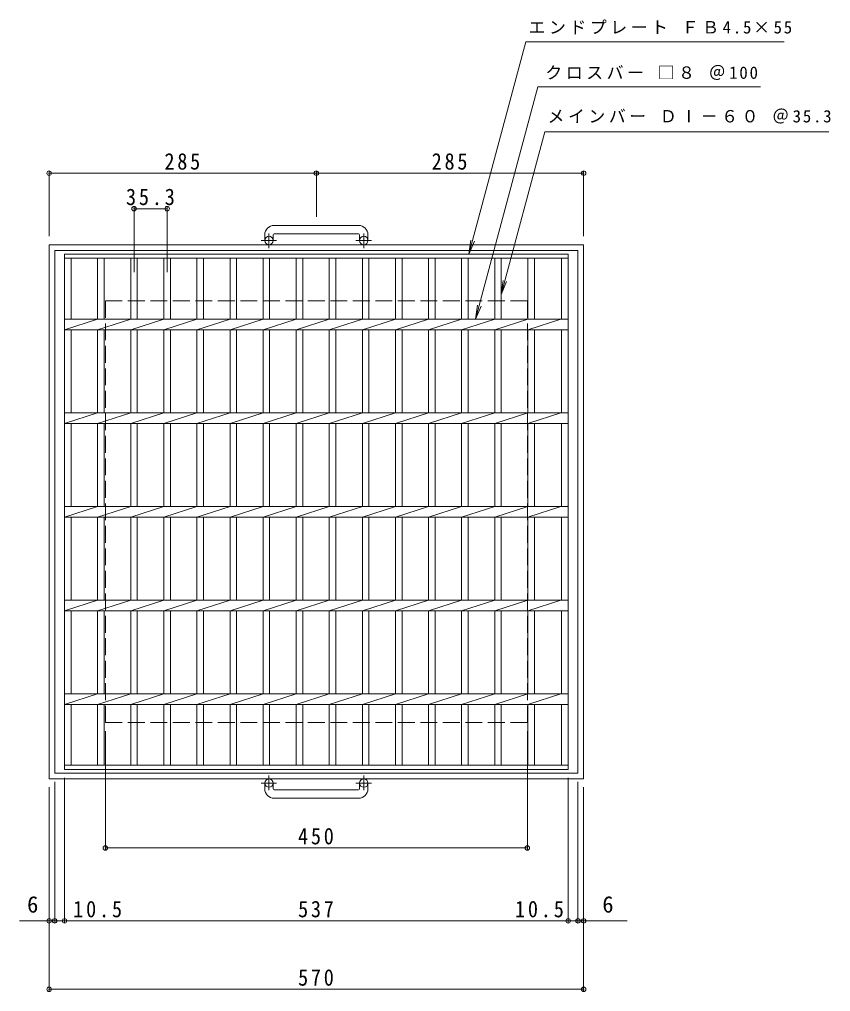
# Model space of a CAD drawing. Units: millimetres at full size, sheet at 1:6; details may follow other scales. Extents: x -727 to 1035, y -821 to 2982.
# Drawn here: x -727 to 138, y -220 to 817 of the extents above; entities that cross this region are included whole.
import ezdxf
from ezdxf.enums import TextEntityAlignment as Align

# ---------------------------------------------------------------- set-up
doc = ezdxf.new("R2010")
doc.units = ezdxf.units.MM
doc.header["$LTSCALE"] = 6
doc.header["$PDMODE"] = 32
doc.header["$PDSIZE"] = 4.8
doc.linetypes.add('CHAIN1', pattern=[8, 5, -1, 1, -1])
doc.linetypes.add('DASHED3', pattern=[4, 3, -1])
for name, color, linetype, lineweight in [('A-1_ピット', 2, 'Continuous', 9), ('A-2_蓋', 3, 'Continuous', 9), ('A-4_寸法', 7, 'Continuous', 9), ('A-5_仕様文', 7, 'Continuous', 9)]:
    doc.layers.add(name, color=color, linetype=linetype, lineweight=lineweight)
doc.styles.add('ＭＳ ゴシック', font='')
doc.styles.get('ＭＳ ゴシック').set_extended_font_data('MS Gothic')

msp = doc.modelspace()

# ---------------------------------------------------------------- linework, layer by layer
at = {"layer": 'A-1_ピット'}
for p, q in [((-365.48, 597.346), (-455.48, 597.346)), ((-465.48, 587.346), (-465.48, 581.246)), ((-456.48, 587.346), (-456.48, 581.246)), ((-455.48, 588.346), (-365.48, 588.346)), ((-364.48, 587.346), (-364.48, 581.246)), ((-355.48, 587.346), (-355.48, 581.246)), ((-695.48, 576.746), (-695.48, 6.746)), ((-695.48, 576.746), (-125.48, 576.746)), ((-689.48, 570.746), (-689.48, 12.746)), ((-689.48, 570.746), (-131.48, 570.746)), ((-131.48, 12.746), (-131.48, 570.746)), ((-125.48, 6.746), (-125.48, 576.746)), ((-689.48, 12.746), (-131.48, 12.746)), ((-695.48, 6.746), (-125.48, 6.746)), ((-465.48, -3.855), (-465.48, 2.246)), ((-456.48, -3.855), (-456.48, 2.246)), ((-364.48, -3.855), (-364.48, 2.246)), ((-355.48, -3.855), (-355.48, 2.246)), ((-455.48, -4.855), (-365.48, -4.855)), ((-365.48, -13.854), (-455.48, -13.854))]:
    msp.add_line(p, q, dxfattribs=at)
at = {"layer": 'A-1_ピット', "linetype": 'CHAIN1'}
for p, q in [((-452.817, 581.246), (-469.224, 581.246)), ((-460.98, 573.139), (-460.98, 588.737)), ((-351.817, 581.246), (-368.224, 581.246)), ((-359.98, 573.139), (-359.98, 588.737)), ((-452.817, 2.246), (-469.224, 2.246)), ((-460.98, 10.352), (-460.98, -5.244)), ((-351.817, 2.246), (-368.224, 2.246)), ((-359.98, 10.352), (-359.98, -5.244))]:
    msp.add_line(p, q, dxfattribs=at)
at = {"layer": 'A-1_ピット', "linetype": 'DASHED3'}
for p, q in [((-635.48, 516.747), (-635.48, 66.746)), ((-635.48, 516.747), (-185.48, 516.747)), ((-185.48, 66.746), (-185.48, 516.747)), ((-635.48, 66.746), (-185.48, 66.746))]:
    msp.add_line(p, q, dxfattribs=at)
at = {"layer": 'A-1_ピット'}
for centre in [(-460.98, 581.246), (-359.98, 581.246), (-460.98, 2.246), (-359.98, 2.246)]:
    msp.add_circle(centre, 4.5, dxfattribs=at)
for centre, radius, start, end in [((-455.48, 587.346), 10, 90, 180), ((-365.48, 587.346), 10, 0, 90), ((-455.48, 587.346), 1, 90, 180), ((-365.48, 587.346), 1, 0, 90), ((-455.48, -3.855), 10, 180, 270), ((-455.48, -3.855), 1, 180, 270), ((-365.48, -3.855), 10, 270, 0), ((-365.48, -3.855), 1, 270, 0)]:
    msp.add_arc(centre, radius, start, end, dxfattribs=at)
at = {"layer": 'A-2_蓋'}
for p, q in [((-678.98, 562.246), (-141.98, 562.246)), ((-671.98, 497.403), (-671.98, 562.246)), ((-643.694, 497.403), (-643.694, 562.246)), ((-636.694, 497.403), (-636.694, 562.246)), ((-608.409, 497.403), (-608.409, 562.246)), ((-601.409, 497.403), (-601.409, 562.246)), ((-573.123, 497.403), (-573.123, 562.246)), ((-566.123, 497.403), (-566.123, 562.246)), ((-537.837, 497.403), (-537.837, 562.246)), ((-530.837, 497.403), (-530.837, 562.246)), ((-502.551, 497.403), (-502.551, 562.246)), ((-495.551, 497.403), (-495.551, 562.246)), ((-467.266, 497.403), (-467.266, 562.246)), ((-460.266, 497.403), (-460.266, 562.246)), ((-431.98, 497.403), (-431.98, 562.246)), ((-424.98, 497.403), (-424.98, 562.246)), ((-396.694, 497.403), (-396.694, 562.246)), ((-389.694, 497.403), (-389.694, 562.246)), ((-361.409, 497.403), (-361.409, 562.246)), ((-354.409, 497.403), (-354.409, 562.246)), ((-326.123, 497.403), (-326.123, 562.246)), ((-319.123, 497.403), (-319.123, 562.246)), ((-290.837, 497.403), (-290.837, 562.246)), ((-283.837, 497.403), (-283.837, 562.246)), ((-255.551, 497.403), (-255.551, 562.246)), ((-248.551, 497.403), (-248.551, 562.246)), ((-220.266, 497.403), (-220.266, 562.246)), ((-213.266, 497.403), (-213.266, 562.246)), ((-184.98, 497.403), (-184.98, 562.246)), ((-177.98, 497.403), (-177.98, 562.246)), ((-148.98, 497.403), (-148.98, 562.246)), ((-141.98, 497.403), (-678.98, 497.403)), ((-678.98, 486.089), (-643.694, 497.403)), ((-643.694, 486.089), (-608.409, 497.403)), ((-608.409, 486.089), (-573.123, 497.403)), ((-573.123, 486.089), (-537.837, 497.403)), ((-537.837, 486.089), (-502.551, 497.403)), ((-502.551, 486.089), (-467.266, 497.403)), ((-467.266, 486.089), (-431.98, 497.403)), ((-431.98, 486.089), (-396.694, 497.403)), ((-396.694, 486.089), (-361.409, 497.403)), ((-361.409, 486.089), (-326.123, 497.403)), ((-326.123, 486.089), (-290.837, 497.403)), ((-290.837, 486.089), (-255.551, 497.403)), ((-255.551, 486.089), (-220.266, 497.403)), ((-220.266, 486.089), (-184.98, 497.403)), ((-184.98, 486.089), (-149.694, 497.403)), ((-141.98, 486.089), (-678.98, 486.089)), ((-671.98, 397.403), (-671.98, 486.089)), ((-643.694, 397.403), (-643.694, 486.089)), ((-636.694, 397.403), (-636.694, 486.089)), ((-608.409, 397.403), (-608.409, 486.089)), ((-601.409, 397.403), (-601.409, 486.089)), ((-573.123, 397.403), (-573.123, 486.089)), ((-566.123, 397.403), (-566.123, 486.089)), ((-537.837, 397.403), (-537.837, 486.089)), ((-530.837, 397.403), (-530.837, 486.089)), ((-502.551, 397.403), (-502.551, 486.089)), ((-495.551, 397.403), (-495.551, 486.089)), ((-467.266, 397.403), (-467.266, 486.089)), ((-460.266, 397.403), (-460.266, 486.089)), ((-431.98, 397.403), (-431.98, 486.089)), ((-424.98, 397.403), (-424.98, 486.089)), ((-396.694, 397.403), (-396.694, 486.089)), ((-389.694, 397.403), (-389.694, 486.089)), ((-361.409, 397.403), (-361.409, 486.089)), ((-354.409, 397.403), (-354.409, 486.089)), ((-326.123, 397.403), (-326.123, 486.089)), ((-319.123, 397.403), (-319.123, 486.089)), ((-290.837, 397.403), (-290.837, 486.089)), ((-283.837, 397.403), (-283.837, 486.089)), ((-255.551, 397.403), (-255.551, 486.089)), ((-248.551, 397.403), (-248.551, 486.089)), ((-220.266, 397.403), (-220.266, 486.089)), ((-213.266, 397.403), (-213.266, 486.089)), ((-184.98, 397.403), (-184.98, 486.089)), ((-177.98, 397.403), (-177.98, 486.089)), ((-148.98, 397.403), (-148.98, 486.089)), ((-141.98, 397.403), (-678.98, 397.403)), ((-678.98, 386.089), (-643.694, 397.403)), ((-643.694, 386.089), (-608.409, 397.403)), ((-608.409, 386.089), (-573.123, 397.403)), ((-573.123, 386.089), (-537.837, 397.403)), ((-537.837, 386.089), (-502.551, 397.403)), ((-502.551, 386.089), (-467.266, 397.403)), ((-467.266, 386.089), (-431.98, 397.403)), ((-431.98, 386.089), (-396.694, 397.403)), ((-396.694, 386.089), (-361.409, 397.403)), ((-361.409, 386.089), (-326.123, 397.403)), ((-326.123, 386.089), (-290.837, 397.403)), ((-290.837, 386.089), (-255.551, 397.403)), ((-255.551, 386.089), (-220.266, 397.403)), ((-220.266, 386.089), (-184.98, 397.403)), ((-184.98, 386.089), (-149.694, 397.403)), ((-141.98, 386.089), (-678.98, 386.089)), ((-671.98, 297.403), (-671.98, 386.089)), ((-643.694, 297.403), (-643.694, 386.089)), ((-636.694, 297.403), (-636.694, 386.089)), ((-608.409, 297.403), (-608.409, 386.089)), ((-601.409, 297.403), (-601.409, 386.089)), ((-573.123, 297.403), (-573.123, 386.089)), ((-566.123, 297.403), (-566.123, 386.089)), ((-537.837, 297.403), (-537.837, 386.089)), ((-530.837, 297.403), (-530.837, 386.089)), ((-502.551, 297.403), (-502.551, 386.089)), ((-495.551, 297.403), (-495.551, 386.089)), ((-467.266, 297.403), (-467.266, 386.089)), ((-460.266, 297.403), (-460.266, 386.089)), ((-431.98, 297.403), (-431.98, 386.089)), ((-424.98, 297.403), (-424.98, 386.089)), ((-396.694, 297.403), (-396.694, 386.089)), ((-389.694, 297.403), (-389.694, 386.089)), ((-361.409, 297.403), (-361.409, 386.089)), ((-354.409, 297.403), (-354.409, 386.089)), ((-326.123, 297.403), (-326.123, 386.089)), ((-319.123, 297.403), (-319.123, 386.089)), ((-290.837, 297.403), (-290.837, 386.089)), ((-283.837, 297.403), (-283.837, 386.089)), ((-255.551, 297.403), (-255.551, 386.089)), ((-248.551, 297.403), (-248.551, 386.089)), ((-220.266, 297.403), (-220.266, 386.089)), ((-213.266, 297.403), (-213.266, 386.089)), ((-184.98, 297.403), (-184.98, 386.089)), ((-177.98, 297.403), (-177.98, 386.089)), ((-148.98, 297.403), (-148.98, 386.089)), ((-141.98, 297.403), (-678.98, 297.403)), ((-678.98, 286.089), (-643.694, 297.403)), ((-643.694, 286.089), (-608.409, 297.403)), ((-608.409, 286.089), (-573.123, 297.403)), ((-573.123, 286.089), (-537.837, 297.403)), ((-537.837, 286.089), (-502.551, 297.403)), ((-502.551, 286.089), (-467.266, 297.403)), ((-467.266, 286.089), (-431.98, 297.403)), ((-431.98, 286.089), (-396.694, 297.403)), ((-396.694, 286.089), (-361.409, 297.403)), ((-361.409, 286.089), (-326.123, 297.403)), ((-326.123, 286.089), (-290.837, 297.403)), ((-290.837, 286.089), (-255.551, 297.403)), ((-255.551, 286.089), (-220.266, 297.403)), ((-141.98, 286.089), (-678.98, 286.089)), ((-671.98, 197.403), (-671.98, 286.089)), ((-643.694, 197.403), (-643.694, 286.089)), ((-636.694, 197.403), (-636.694, 286.089)), ((-608.409, 197.403), (-608.409, 286.089)), ((-601.409, 197.403), (-601.409, 286.089)), ((-573.123, 197.403), (-573.123, 286.089)), ((-566.123, 197.403), (-566.123, 286.089)), ((-537.837, 197.403), (-537.837, 286.089)), ((-530.837, 197.403), (-530.837, 286.089)), ((-502.551, 197.403), (-502.551, 286.089)), ((-495.551, 197.403), (-495.551, 286.089)), ((-467.266, 197.403), (-467.266, 286.089)), ((-460.266, 197.403), (-460.266, 286.089)), ((-431.98, 197.403), (-431.98, 286.089)), ((-424.98, 197.403), (-424.98, 286.089)), ((-396.694, 197.403), (-396.694, 286.089)), ((-389.694, 197.403), (-389.694, 286.089)), ((-361.409, 197.403), (-361.409, 286.089)), ((-354.409, 197.403), (-354.409, 286.089)), ((-326.123, 197.403), (-326.123, 286.089)), ((-319.123, 197.403), (-319.123, 286.089)), ((-290.837, 197.403), (-290.837, 286.089)), ((-283.837, 197.403), (-283.837, 286.089)), ((-255.551, 197.403), (-255.551, 286.089)), ((-248.551, 197.403), (-248.551, 286.089)), ((-213.266, 197.403), (-213.266, 286.089)), ((-177.98, 197.403), (-177.98, 286.089)), ((-148.98, 197.403), (-148.98, 286.089)), ((-141.98, 197.403), (-678.98, 197.403)), ((-678.98, 186.089), (-643.694, 197.403)), ((-643.694, 186.089), (-608.409, 197.403)), ((-608.409, 186.089), (-573.123, 197.403)), ((-573.123, 186.089), (-537.837, 197.403)), ((-537.837, 186.089), (-502.551, 197.403)), ((-502.551, 186.089), (-467.266, 197.403)), ((-467.266, 186.089), (-431.98, 197.403)), ((-431.98, 186.089), (-396.694, 197.403)), ((-396.694, 186.089), (-361.409, 197.403)), ((-361.409, 186.089), (-326.123, 197.403)), ((-326.123, 186.089), (-290.837, 197.403)), ((-290.837, 186.089), (-255.551, 197.403)), ((-255.551, 186.089), (-220.266, 197.403)), ((-141.98, 186.089), (-678.98, 186.089)), ((-671.98, 97.403), (-671.98, 186.089)), ((-643.694, 97.403), (-643.694, 186.089)), ((-636.694, 97.403), (-636.694, 186.089)), ((-608.409, 97.403), (-608.409, 186.089)), ((-601.409, 97.403), (-601.409, 186.089)), ((-573.123, 97.403), (-573.123, 186.089)), ((-566.123, 97.403), (-566.123, 186.089)), ((-537.837, 97.403), (-537.837, 186.089)), ((-530.837, 97.403), (-530.837, 186.089)), ((-502.551, 97.403), (-502.551, 186.089)), ((-495.551, 97.403), (-495.551, 186.089)), ((-467.266, 97.403), (-467.266, 186.089)), ((-460.266, 97.403), (-460.266, 186.089)), ((-431.98, 97.403), (-431.98, 186.089)), ((-424.98, 97.403), (-424.98, 186.089)), ((-396.694, 97.403), (-396.694, 186.089)), ((-389.694, 97.403), (-389.694, 186.089)), ((-361.409, 97.403), (-361.409, 186.089)), ((-354.409, 97.403), (-354.409, 186.089)), ((-326.123, 97.403), (-326.123, 186.089)), ((-319.123, 97.403), (-319.123, 186.089)), ((-290.837, 97.403), (-290.837, 186.089)), ((-283.837, 97.403), (-283.837, 186.089)), ((-255.551, 97.403), (-255.551, 186.089)), ((-248.551, 97.403), (-248.551, 186.089)), ((-213.266, 97.403), (-213.266, 186.089)), ((-177.98, 97.403), (-177.98, 186.089)), ((-148.98, 97.403), (-148.98, 186.089)), ((-141.98, 97.403), (-678.98, 97.403)), ((-678.98, 86.089), (-643.694, 97.403)), ((-643.694, 86.089), (-608.409, 97.403)), ((-608.409, 86.089), (-573.123, 97.403)), ((-573.123, 86.089), (-537.837, 97.403)), ((-537.837, 86.089), (-502.551, 97.403)), ((-502.551, 86.089), (-467.266, 97.403)), ((-467.266, 86.089), (-431.98, 97.403)), ((-431.98, 86.089), (-396.694, 97.403)), ((-396.694, 86.089), (-361.409, 97.403)), ((-361.409, 86.089), (-326.123, 97.403)), ((-326.123, 86.089), (-290.837, 97.403)), ((-290.837, 86.089), (-255.551, 97.403)), ((-255.551, 86.089), (-220.266, 97.403)), ((-220.266, 86.089), (-184.98, 97.403)), ((-184.98, 86.089), (-149.694, 97.403)), ((-141.98, 86.089), (-678.98, 86.089)), ((-671.98, 21.246), (-671.98, 86.089)), ((-643.694, 21.246), (-643.694, 86.089)), ((-636.694, 21.246), (-636.694, 86.089)), ((-608.409, 21.246), (-608.409, 86.089)), ((-601.409, 21.246), (-601.409, 86.089)), ((-573.123, 21.246), (-573.123, 86.089)), ((-566.123, 21.246), (-566.123, 86.089)), ((-537.837, 21.246), (-537.837, 86.089)), ((-530.837, 21.246), (-530.837, 86.089)), ((-502.551, 21.246), (-502.551, 86.089)), ((-495.551, 21.246), (-495.551, 86.089)), ((-467.266, 21.246), (-467.266, 86.089)), ((-460.266, 21.246), (-460.266, 86.089)), ((-431.98, 21.246), (-431.98, 86.089)), ((-424.98, 21.246), (-424.98, 86.089)), ((-396.694, 21.246), (-396.694, 86.089)), ((-389.694, 21.246), (-389.694, 86.089)), ((-361.409, 21.246), (-361.409, 86.089)), ((-354.409, 21.246), (-354.409, 86.089)), ((-326.123, 21.246), (-326.123, 86.089)), ((-319.123, 21.246), (-319.123, 86.089)), ((-290.837, 21.246), (-290.837, 86.089)), ((-283.837, 21.246), (-283.837, 86.089)), ((-255.551, 21.246), (-255.551, 86.089)), ((-248.551, 21.246), (-248.551, 86.089)), ((-220.266, 21.246), (-220.266, 86.089)), ((-213.266, 21.246), (-213.266, 86.089)), ((-184.98, 21.246), (-184.98, 86.089)), ((-177.98, 21.246), (-177.98, 86.089)), ((-148.98, 21.246), (-148.98, 86.089)), ((-141.98, 21.246), (-678.98, 21.246)), ((-141.98, 16.746), (-678.98, 16.746))]:
    msp.add_line(p, q, dxfattribs=at)
for points in [[(-678.98, 16.746), (-678.98, 566.746), (-141.98, 566.746), (-141.98, 16.746)], [(-220.266, 197.403), (-220.266, 286.089), (-184.98, 297.403)], [(-184.98, 197.403), (-184.98, 286.089), (-149.694, 297.403)], [(-220.266, 97.403), (-220.266, 186.089), (-184.98, 197.403)], [(-184.98, 97.403), (-184.98, 186.089), (-149.694, 197.403)]]:
    msp.add_lwpolyline(points, dxfattribs=at)
at = {"layer": 'A-4_寸法'}
for p, q in [((-247.713, 566.746), (-186.995, 793.346)), ((-186.995, 793.346), (88.459, 793.346)), ((-213.266, 523.53), (-166.692, 697.346)), ((-166.692, 697.346), (136.006, 697.346)), ((-695.48, 585.746), (-695.48, 654.822)), ((-410.48, 606.346), (-410.48, 654.822)), ((-125.48, 585.746), (-125.48, 654.822)), ((-695.48, 653.022), (-410.48, 653.022)), ((-410.48, 653.022), (-125.48, 653.022)), ((-604.909, 547.584), (-604.909, 616.99)), ((-604.909, 615.19), (-569.623, 615.19)), ((-569.623, 547.584), (-569.623, 616.99)), ((-213.266, 523.53), (-211.308, 538.402)), ((-213.266, 523.53), (-207.525, 537.388)), ((-240.609, 497.403), (-238.651, 512.275)), ((-240.609, 497.403), (-234.869, 511.261)), ((-635.48, 57.746), (-635.48, -68.778)), ((-185.48, 57.746), (-185.48, -68.778)), ((-689.48, 3.746), (-689.48, -146.616)), ((-678.98, 7.746), (-678.98, -146.616)), ((-141.98, 7.746), (-141.98, -146.616)), ((-131.48, 3.746), (-131.48, -146.616)), ((-695.48, -2.254), (-695.48, -219.589)), ((-125.48, -2.254), (-125.48, -219.589)), ((-635.48, -66.978), (-185.48, -66.978)), ((-727.1, -144.816), (-141.98, -144.816)), ((-141.98, -144.816), (-131.48, -144.816)), ((-695.48, -217.789), (-125.48, -217.789))]:
    msp.add_line(p, q, dxfattribs=at)
for points in [[(-240.609, 497.403), (-174.173, 745.346), (63.132, 745.346)], [(-131.48, -144.816), (-112.917, -144.816), (-79.021, -144.816)]]:
    msp.add_lwpolyline(points, dxfattribs=at)
for p in [(-695.48, 653.022), (-410.48, 653.022), (-125.48, 653.022), (-604.909, 615.19), (-569.623, 615.19), (-635.48, -66.978), (-185.48, -66.978), (-695.48, -144.816), (-689.48, -144.816), (-678.98, -144.816), (-141.98, -144.816), (-131.48, -144.816), (-125.48, -144.816), (-695.48, -217.789), (-125.48, -217.789)]:
    msp.add_point(p, dxfattribs=at)
at = {"layer": 'A-5_仕様文'}
for q in [(-245.755, 581.618), (-241.972, 580.604)]:
    msp.add_line((-247.713, 566.746), q, dxfattribs=at)

# ---------------------------------------------------------------- texts
at = {"layer": 'A-4_寸法', "color": 2, "style": 'ＭＳ ゴシック'}
for p in [(-718.948, -141.216), (-105.515, -141.216)]:
    msp.add_text('6', height=17.6, dxfattribs=at).set_placement(p, align=Align.BOTTOM_LEFT)
at = {"layer": 'A-4_寸法', "char_height": 13.2, "attachment_point": 7, "style": 'ＭＳ ゴシック'}
for s, insert in [('\\T1.21;エンドプレート\\~ＦＢ4.5×55', (-184.162, 801.402)), ('\\T1.21;クロスバー\\~□８\\~＠100', (-166.268, 752.533)), ('\\T1.21;メインバー\\~ＤⅠ－６０\\~＠35.3', (-163.945, 706.029))]:
    msp.add_mtext(s, dxfattribs=dict(at, insert=insert))
at = {"layer": 'A-4_寸法', "color": 2, "char_height": 17.6, "attachment_point": 7, "style": 'ＭＳ ゴシック'}
for s, insert in [('\\T1.27;\\W0.9;285', (-572.48, 656.621)), ('\\T1.27;\\W0.9;285', (-287.48, 656.621)), ('\\T1.28;\\W0.9;35.3', (-613.516, 618.79)), ('\\T1.27;\\W0.9;450', (-429.98, -63.378)), ('\\T1.28;\\W0.9;10.5', (-669.851, -141.216)), ('\\T1.27;\\W0.9;537', (-429.98, -141.216)), ('\\T1.28;\\W0.9;10.5', (-198.672, -141.216)), ('\\T1.27;\\W0.9;570', (-429.98, -214.189))]:
    msp.add_mtext(s, dxfattribs=dict(at, insert=insert))

doc.saveas('drawing.dxf')
